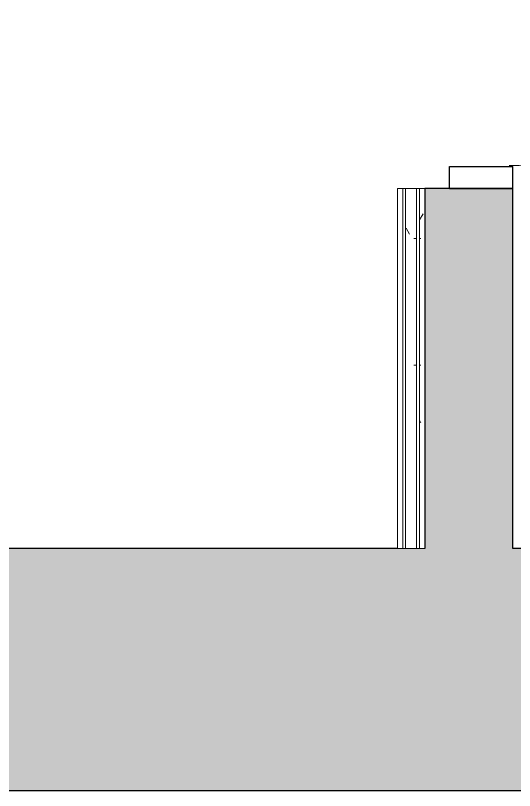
# Model space of a CAD drawing. Header units: inches. Extents: x -4688 to 1542, y -3558 to 978.
# Drawn here: x 1050.5 to 1095.9, y 91.9 to 162.4 of the extents above; entities that cross this region are included whole.
import ezdxf

# ---------------------------------------------------------------- set-up
doc = ezdxf.new("R2010")
doc.units = ezdxf.units.IN
doc.header["$MEASUREMENT"] = 0
for name, color, linetype, lineweight in [('A-DOOR', 31, 'Continuous', 18), ('A-DOOR-FRAM', 31, 'Continuous', 30), ('A-WALL', 113, 'Continuous', 18), ('A-WALL-PATT', 111, 'Continuous', 18), ('I-WALL', 2, 'Continuous', 18)]:
    doc.layers.add(name, color=color, linetype=linetype, lineweight=lineweight)
pattern_1 = [(0, (0, 0), (15.36, 3.84), [0.634, -10.886, 0.634, -10.886, -61.44]), (0, (0, 0), (15.36, 3.84), [-23.04, 0.634, -22.406, 0.634, -10.886, -26.88]), (0, (0, 0), (15.36, 3.84), [-57.6, 0.634, -7.046, 0.634, -18.566]), (120, (5.76, 1.92), (-11.005538, 11.38215), [0.634, -10.886, 0.634, -10.886, -61.44]), (120, (5.76, 1.92), (-11.005538, 11.38215), [-23.04, 0.634, -22.406, 0.634, -10.886, -26.88]), (120, (5.76, 1.92), (-11.005538, 11.38215), [-57.6, 0.634, -7.046, 0.634, -18.566]), (240, (7.68, 9.6), (-4.354462, -15.22215), [0.634, -10.886, 0.634, -10.886, -61.44]), (240, (7.68, 9.6), (-4.354462, -15.22215), [-23.04, 0.634, -22.406, 0.634, -10.886, -26.88]), (240, (7.68, 9.6), (-4.354462, -15.22215), [-57.6, 0.634, -7.046, 0.634, -18.566])]

# ---------------------------------------------------------------- blocks, each defined once
blk = doc.blocks.new('Single Flush - D7 3_ X 8_-8255693-1st Floor Power _ Signal')
at = {"layer": 'A-DOOR', "color": 8, "lineweight": 30}
for p, q in [((16.15625, -4), (17.90625, -4)), ((16.15625, -39.8125), (16.15625, -4)), ((17.90625, -4), (17.90625, -39.8125)), ((17.90625, -39.8125), (16.15625, -39.8125))]:
    blk.add_line(p, q, dxfattribs=at)
at = {"layer": 'A-DOOR', "lineweight": 9}
blk.add_arc((17.90625, -4), 35.8125, 179.5, 270, dxfattribs=at)
at = {"layer": 'A-DOOR-FRAM', "color": 8}
for p, q in [((-20, 1.75), (-20, -4)), ((-20, 1.75), (-18, 1.75)), ((-18, 1.75), (-18, -4)), ((18.000004, 1.75), (18.000004, -4)), ((18.000004, 1.75), (20.000004, 1.75)), ((20.000004, 1.75), (20.000004, -4)), ((-20, -4), (-18, -4)), ((18.000004, -4), (20.000004, -4))]:
    blk.add_line(p, q, dxfattribs=at)

msp = doc.modelspace()

# ---------------------------------------------------------------- hatches: boundary and pattern name
at = {"layer": 'A-WALL-PATT', "lineweight": 9}
h = msp.add_hatch(color=7, dxfattribs=at)
h.paths.add_polyline_path([(1087.737, 113.893), (1095.737, 113.893), (1095.737, 146.643), (1087.737, 146.643)], flags=0)
h.paths.add_polyline_path([(1087.737, 186.643), (1095.737, 186.643), (1095.737, 365.697), (1087.737, 365.697), (1087.737, 188.044)], flags=0)
h.paths.add_polyline_path([(1095.737, 435.259), (1095.737, 436.759), (1087.737, 436.759), (1087.737, 435.259)], flags=0)
h = msp.add_hatch(dxfattribs=at)
h.set_pattern_fill('FP_1', color=256, style=0, pattern_type=2)
h.set_pattern_definition(pattern_1)
h.paths.add_polyline_path([(1085.987, 113.893), (1086.987, 113.893), (1086.987, 146.643), (1085.987, 146.643)], flags=0)
h = msp.add_hatch(dxfattribs=at)
h.set_pattern_fill('FP_1', color=256, style=0, pattern_type=2)
h.set_pattern_definition(pattern_1)
h.paths.add_polyline_path([(1087.237, 113.893), (1087.737, 113.893), (1087.737, 146.643), (1087.237, 146.643)], flags=0)
h = msp.add_hatch(color=7, dxfattribs=at)
h.paths.add_polyline_path([(1329.149, 91.893), (1329.149, 113.893), (1290.237, 113.893), (1290.237, 91.893)], flags=0)
h.paths.add_polyline_path([(1263.737, 91.893), (1263.737, 113.893), (1161.829, 113.893), (1161.829, 91.893), (1210.671, 91.893)], flags=0)
h.paths.add_polyline_path([(1120.829, 91.893), (1120.829, 113.893), (1049.399, 113.893), (1049.399, 91.893)], flags=0)
h.paths.add_polyline_path([(1006.899, 91.893), (1006.899, 113.893), (966.336, 113.893), (966.336, 91.893), (996.512, 91.893)], flags=0)
h.paths.add_polyline_path([(923.836, 91.893), (923.836, 113.893), (890.513, 113.893), (890.513, 91.893)], flags=0)
h.paths.add_polyline_path([(848.013, 91.893), (848.013, 113.893), (799.336, 113.893), (799.336, 91.893)], flags=0)
h.paths.add_polyline_path([(756.836, 91.893), (756.836, 113.893), (677.931, 113.893), (677.931, 91.893)], flags=0)
h.paths.add_polyline_path([(635.431, 91.893), (635.431, 113.893), (562.75, 113.893), (562.75, 91.893), (568.194, 91.893)], flags=0)
h.paths.add_polyline_path([(520.25, 91.893), (520.25, 113.893), (480.776, 113.893), (480.776, 91.893)], flags=0)

# ---------------------------------------------------------------- linework, layer by layer
at = {"layer": 'A-WALL'}
for p, q in [((1085.737, 113.893), (1085.737, 146.643)), ((1085.987, 113.893), (1085.987, 146.643)), ((1086.987, 113.893), (1086.987, 146.643)), ((1087.237, 113.893), (1087.237, 146.643)), ((1085.237, 113.893), (1087.737, 113.893))]:
    msp.add_line(p, q, dxfattribs=at)
at = {"layer": 'A-WALL', "color": 8, "lineweight": 30}
for p, q in [((1087.737, 146.643), (1087.737, 113.893)), ((1095.737, 146.643), (1087.737, 146.643)), ((1095.737, 113.893), (1095.737, 146.643)), ((1085.237, 113.893), (1049.399, 113.893)), ((1120.829, 113.893), (1095.737, 113.893)), ((1049.399, 91.893), (1120.829, 91.893))]:
    msp.add_line(p, q, dxfattribs=at)
at = {"layer": 'I-WALL'}
for p, q in [((1085.237, 146.643), (1085.237, 113.893)), ((1087.737, 146.643), (1085.237, 146.643))]:
    msp.add_line(p, q, dxfattribs=at)

# ---------------------------------------------------------------- block references
at = {"layer": 'A-DOOR', "rotation": 89.9999999999999}
msp.add_blockref('Single Flush - D7 3_ X 8_-8255693-1st Floor Power _ Signal', (1091.737, 166.643), dxfattribs=at)

doc.saveas('drawing.dxf')
